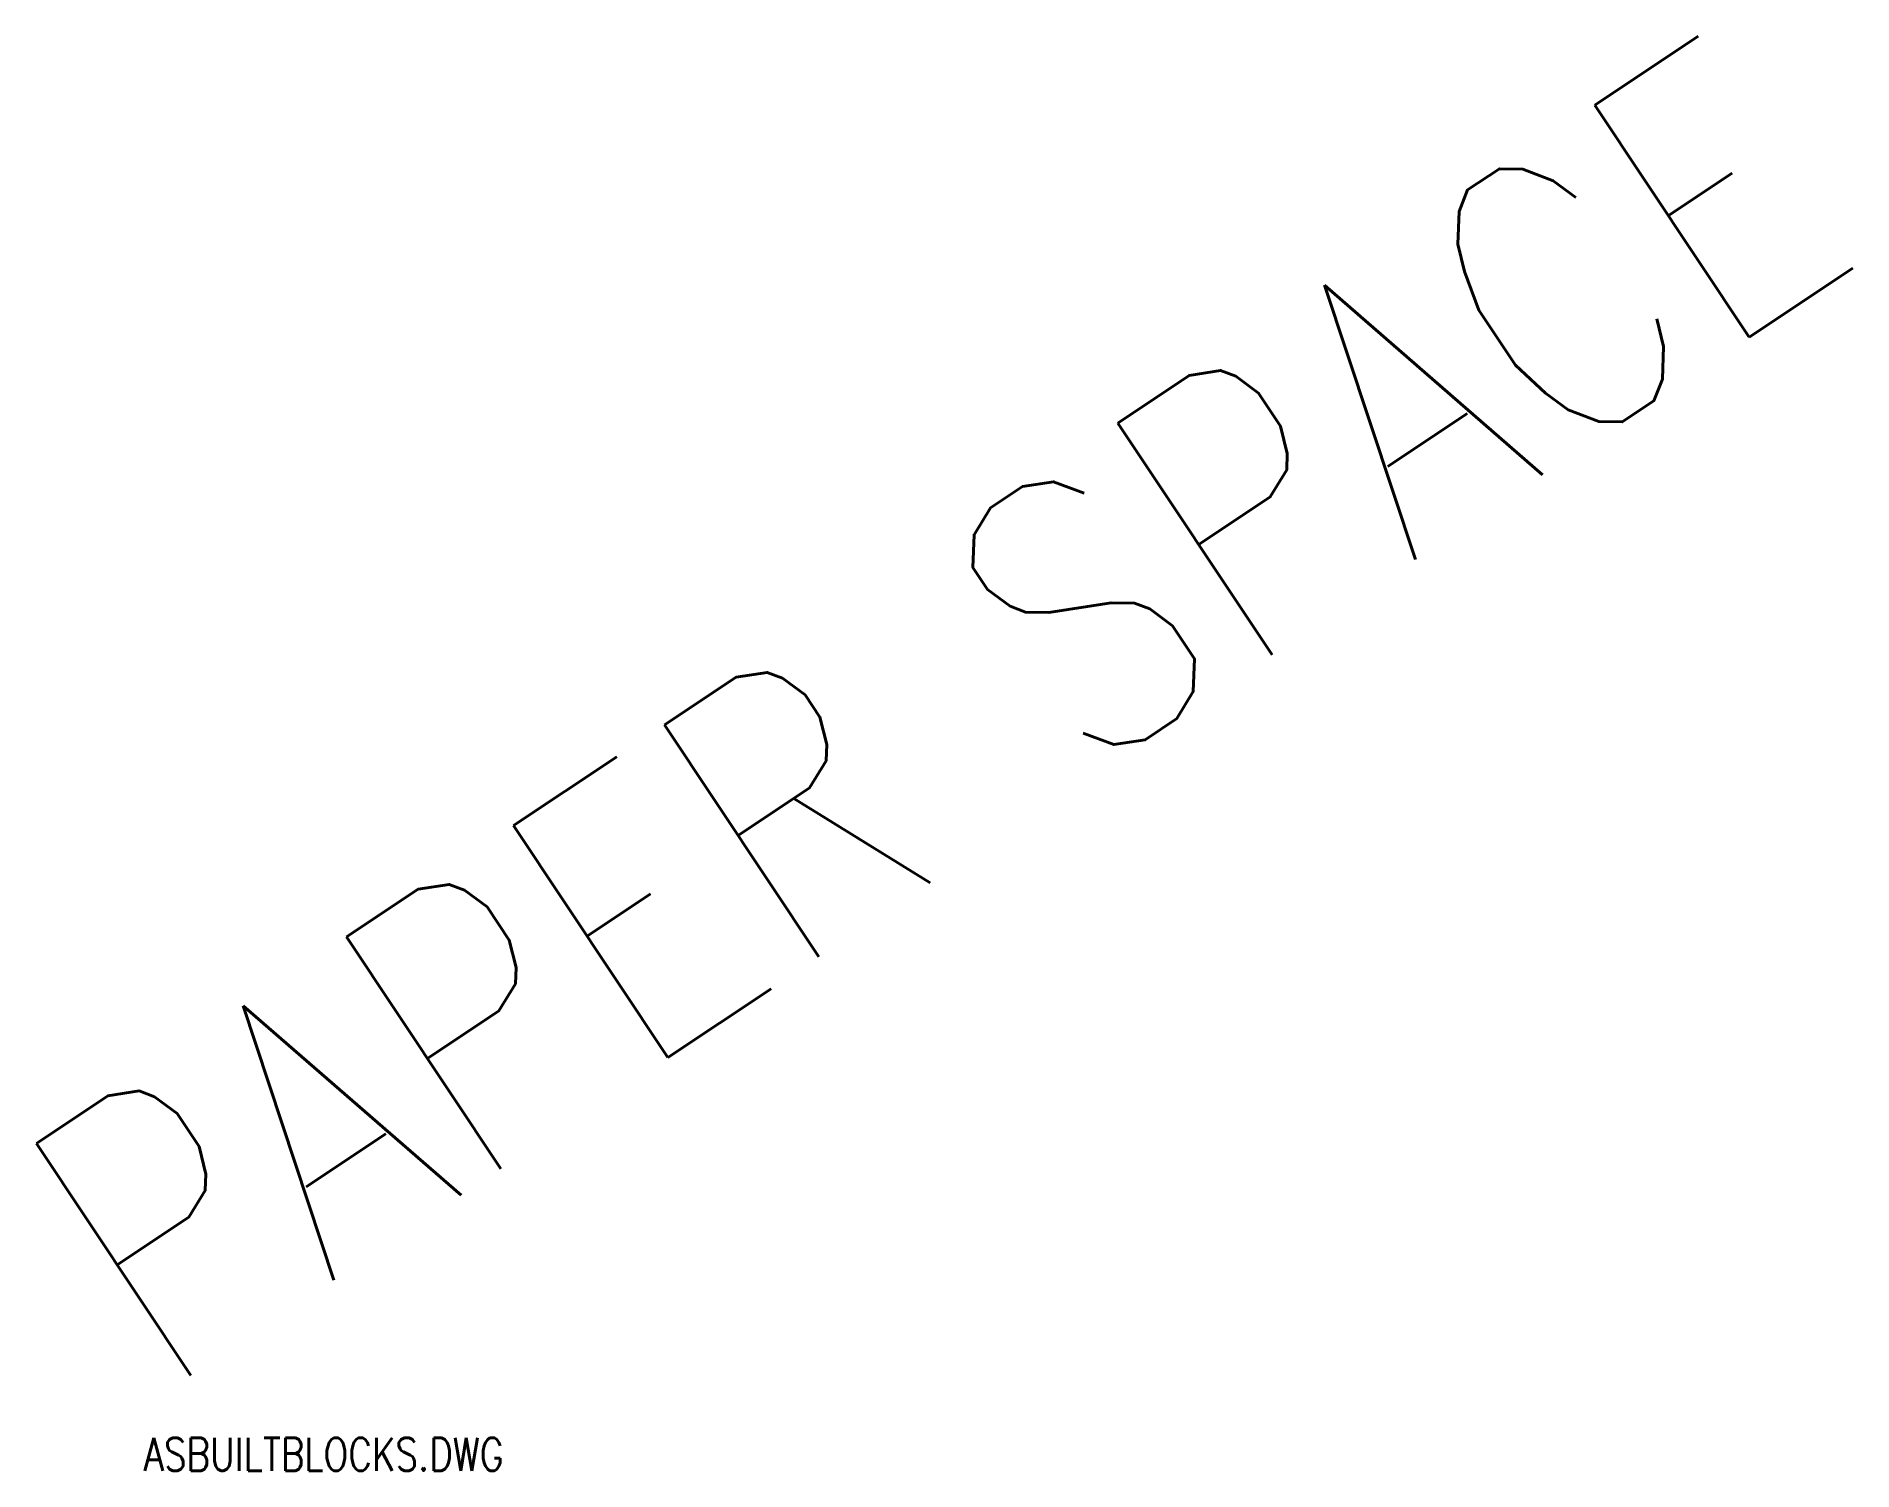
# Model space of a CAD drawing. Header units: inches. Extents: x 4.2 to 31.9, y 0.4 to 22.3.
import ezdxf
from ezdxf.enums import TextEntityAlignment as Align

# ---------------------------------------------------------------- set-up
doc = ezdxf.new("R2010")
doc.units = ezdxf.units.IN
doc.header["$LTSCALE"] = 0.5
doc.header["$MEASUREMENT"] = 0
doc.styles.add('RomanS', font='romans.shx')
doc.styles.get("Standard").update_dxf_attribs({"font": 'romans.shx', "width": 0.8})

# ---------------------------------------------------------------- blocks, each defined once
blk = doc.blocks.new('DrawingName')
at = {"style": 'RomanS', "width": 0.8}
blk.add_attdef('FILENAME', text='', height=0.5, dxfattribs=at).set_placement((0, 0), align=Align.BOTTOM_LEFT)

msp = doc.modelspace()

# ---------------------------------------------------------------- block references
msp.add_blockref('DrawingName', (5.876, 0.237)).add_auto_attribs({'FILENAME': 'ASBUILTBLOCKS.DWG'})

# ---------------------------------------------------------------- texts
at = {"width": 0.8}
msp.add_text('PAPER SPACE', height=4.25, rotation=33.667, dxfattribs=at).set_placement((17.968, 11.969), align=Align.MIDDLE_CENTER)

doc.saveas('drawing.dxf')
